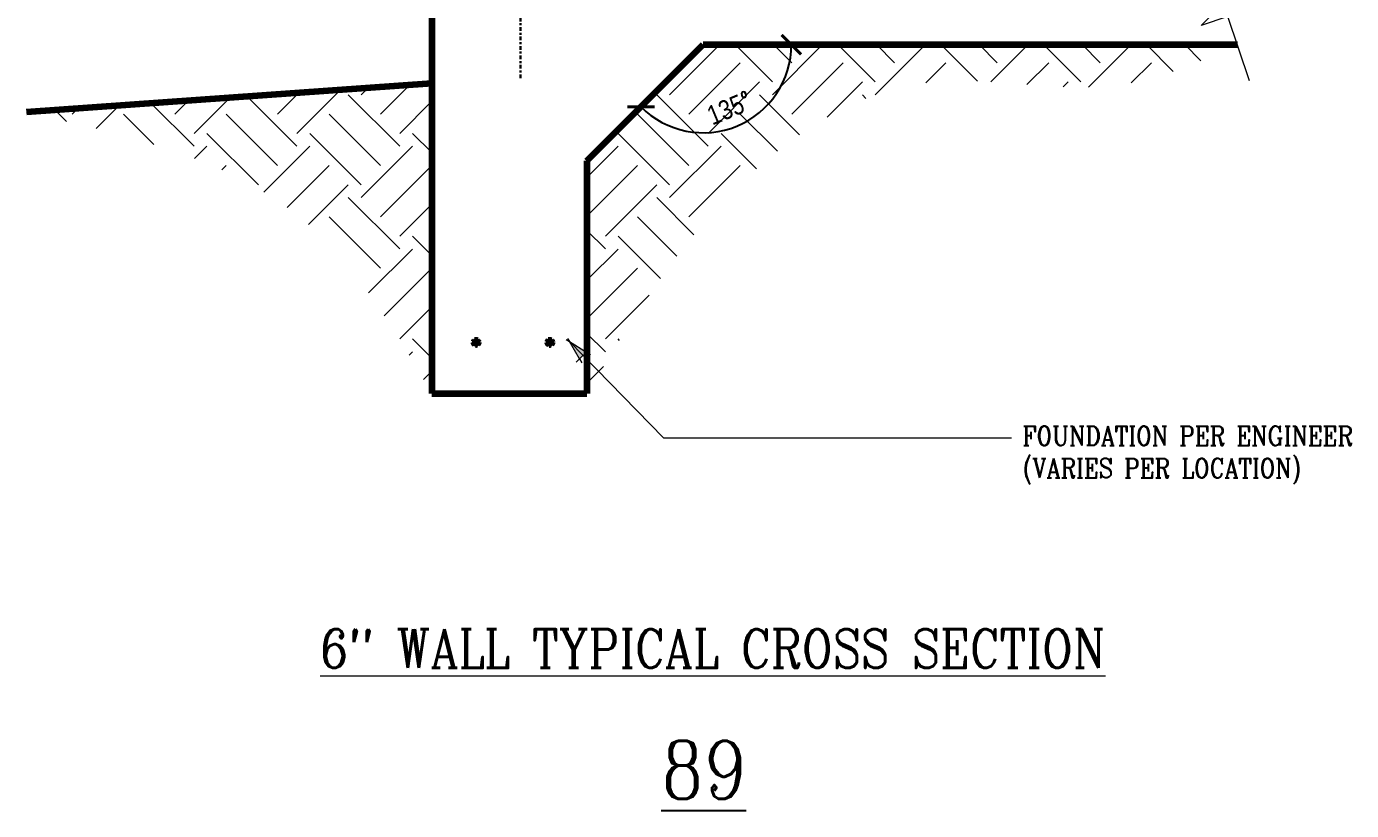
# Model space of a CAD drawing. Header units: inches. Extents: x -29 to 62, y -26 to 141.
# Drawn here: x -11.2 to 57.1, y -26.3 to 14.2 of the extents above; entities that cross this region are included whole.
import ezdxf

# ---------------------------------------------------------------- set-up
doc = ezdxf.new("R2010")
doc.units = ezdxf.units.IN
doc.header["$MEASUREMENT"] = 0
doc.linetypes.add('CENTER', pattern=[2, 1.25, -0.25, 0.25, -0.25])
doc.layers.get('Defpoints').update_dxf_attribs({"color": 252})
for name, color, linetype, lineweight in [('A2 Hatch', 8, 'Continuous', 9), ('DIM', 3, 'Continuous', 13), ('GRADE', 5, 'Continuous', 100), ('REBAR', 2, 'CENTER', 30)]:
    doc.layers.add(name, color=color, linetype=linetype, lineweight=lineweight)
doc.styles.add('ARCTEXT', font='arctext.shx', dxfattribs={"width": 0.85})
doc.styles.add('RomanC', font='romanc.shx', dxfattribs={"width": 0.85, "height": 5})
doc.dimstyles.new('ARCTEXT 1-1', dxfattribs={"dimscale": 0, "dimtxt": 1, "dimasz": 1, "dimexe": 0.1875, "dimexo": 1, "dimgap": 0.5, "dimtad": 1, "dimdec": 4, "dimzin": 3, "dimdsep": 46, "dimlunit": 4, "dimtxsty": 'ARCTEXT', "dimblk": 'ARCHTICK', "dimcen": 1, "dimclrd": 256, "dimclre": 256, "dimclrt": 256, "dimadec": 0, "dimazin": 0, "dimtfac": 1, "dimtdec": 4, "dimtofl": 0, "dimtmove": 2, "dimatfit": 3, "dimldrblk": 'arrow', "dimfxl": 1, "dimtolj": 1, "dimtzin": 0, "dimarcsym": 0})
doc.dimstyles.new('ARCTEXT1-4', dxfattribs={"dimtxt": 4, "dimasz": 2, "dimexe": 2, "dimexo": 2, "dimgap": 2, "dimtad": 1, "dimdec": 4, "dimzin": 3, "dimdsep": 46, "dimlunit": 4, "dimtxsty": 'ARCTEXT', "dimblk": 'ARCHTICK', "dimcen": 2, "dimaunit": 1, "dimadec": 0, "dimazin": 0, "dimtfac": 1, "dimtdec": 4, "dimtmove": 2, "dimatfit": 3, "dimldrblk": 'arrow', "dimfxl": 1, "dimtolj": 1, "dimtzin": 0, "dimarcsym": 0})
pattern_1 = [(45, (-8583.3102, 2957.2893), (4e-16, 5.3033009), [3.75, -3.75]), (45, (-8584.3046, 2958.2837), (4e-16, 5.3033009), [3.75, -3.75]), (45, (-8585.299, 2959.278), (4e-16, 5.3033009), [3.75, -3.75]), (135, (-8585.299, 2959.941), (-5.3033009, 4e-16), [3.75, -3.75]), (135, (-8584.3046, 2960.9353), (-5.3033009, 4e-16), [3.75, -3.75]), (135, (-8583.3102, 2961.9297), (-5.3033009, 4e-16), [3.75, -3.75])]

# ---------------------------------------------------------------- blocks, each defined once
blk = doc.blocks.new('_ArchTick')
at = {"color": 0, "linetype": 'ByBlock', "const_width": 0.15}
blk.add_lwpolyline([(-0.5, -0.5), (0.5, 0.5)], dxfattribs=at)
blk = doc.blocks.new('*D5')
at = {"layer": 'Defpoints', "color": 0}
for p in [(23.698, 13.234), (23.698, 13.234), (51.25, 13.234), (23.698, 8.69), (17.698, 7.234)]:
    blk.add_point(p, dxfattribs=at)
at = {"layer": 'DIM', "lineweight": -2}
blk.add_arc((23.698, 13.234), 4.544, 225, 0, dxfattribs=at)
for p, rotation in [((28.242, 13.234), 90), ((20.484, 10.021), 134.9999999999999)]:
    blk.add_blockref('_ArchTick', p, dxfattribs=dict(at, rotation=rotation))
at = {"layer": 'DIM', "color": 2, "insert": (25.054, 9.96), "char_height": 1, "attachment_point": 5, "rotation": 22.5, "style": 'ARCTEXT'}
blk.add_mtext('\\A1;135{\\Fromanc.shx|c0;°}', dxfattribs=at)
blk = doc.blocks.new('arrow')
at = {"layer": 'DIM'}
blk.add_hatch(color=253, dxfattribs=at).paths.add_polyline_path([(-2, 0.5), (-2, -0.5), (0, 0)])
at = {"layer": 'DIM', "lineweight": 9}
for points in [[(-2, 0.983), (-2, 0.5), (-2.469, 0.617)], [(0.374, 0.094), (0, 0)], [(0.374, -0.094), (0, 0)], [(-2, -0.983), (-2, -0.5), (-2.469, -0.617)]]:
    blk.add_lwpolyline(points, dxfattribs=at)
at = {"layer": 'DIM', "lineweight": 15}
blk.add_lwpolyline([(0, 0), (-2, -0.5), (-2, 0.5), (0, 0)], dxfattribs=at)

msp = doc.modelspace()

# ---------------------------------------------------------------- hatches: boundary and pattern name
at = {"layer": 'A2 Hatch', "ltscale": 0.15}
h = msp.add_hatch(dxfattribs=at)
h.set_pattern_fill('EARTH', color=256, scale=15, angle=45, style=0)
h.set_pattern_definition(pattern_1)
edge = h.paths.add_edge_path()
edge.add_spline(control_points=[(17.69778, -4.7658), (20.17615, -0.69214), (24.32813, 6.13242), (34.84876, 12.74524), (44.11851, 10.01696), (49.3422, 12.37357), (51.24988, 13.2342)], knot_values=[0, 0, 0, 0, 14.25958187, 23.88891315, 34.59569807, 40.75527016, 40.75527016, 40.75527016, 40.75527016], degree=3, periodic=0)
edge.add_line((51.24988, 13.2342), (23.69778, 13.2342))
edge.add_line((23.69778, 13.2342), (17.69778, 7.2342))
edge.add_line((17.69778, 7.2342), (17.69778, -4.7658))
h.paths.add_polyline_path([(23.46586, 10.11362), (26.06835, 11.19161), (26.64238, 9.80579), (24.03989, 8.7278)], flags=24)
h = msp.add_hatch(dxfattribs=at)
h.set_pattern_fill('EARTH', color=256, scale=15, angle=45, style=0)
h.set_pattern_definition(pattern_1)
edge = h.paths.add_edge_path()
edge.add_line((9.69778, 11.2342), (-11.21187, 9.74588))
edge.add_spline(control_points=[(-11.21187, 9.74588), (-6.00543, 8.56349), (3.0709, 6.50225), (7.71687, -1.39755), (9.69778, -4.7658)], knot_values=[0, 0, 0, 0, 15.18061002, 26.46419956, 26.46419956, 26.46419956, 26.46419956], degree=3, periodic=0)
edge.add_line((9.69778, -4.7658), (9.69778, 11.2342))
at = {"layer": 'REBAR', "ltscale": 0.15}
h = msp.add_hatch(color=256, dxfattribs=at)
edge = h.paths.add_edge_path()
edge.add_arc((11.98075, -2.12684), 0.22434, 0, 360)
h = msp.add_hatch(color=256, dxfattribs=at)
edge = h.paths.add_edge_path()
edge.add_arc((15.78405, -2.12684), 0.22434, 0, 360)

# ---------------------------------------------------------------- linework, layer by layer
at = {"layer": 'DIM'}
msp.add_lwpolyline([(51.88235, 11.36931), (50.75862, 14.68275), (49.3786, 14.21473), (51.6767, 16.51282), (50.29669, 16.0448), (49.03087, 19.7772)], dxfattribs=at)
at = {"layer": 'GRADE', "ltscale": 0.15}
for p, q in [((9.69778, 17.2342), (9.69778, -4.7658)), ((17.69778, 7.2342), (23.69778, 13.2342)), ((23.69778, 13.2342), (51.24988, 13.2342)), ((9.69778, 11.2342), (-11.21187, 9.74588)), ((17.69778, 7.2342), (17.69778, -4.7658)), ((9.69778, -4.7658), (17.69778, -4.7658))]:
    msp.add_line(p, q, dxfattribs=at)
at = {"layer": 'REBAR', "ltscale": 0.15}
msp.add_line((14.26502, 11.51128), (14.26502, 108.94506), dxfattribs=at)
for centre in [(11.98075, -2.12684), (15.78405, -2.12684)]:
    msp.add_circle(centre, 0.22434, dxfattribs=at)

# ---------------------------------------------------------------- texts
at = {"layer": 'Defpoints', "insert": (23.71921, -22.68046), "char_height": 3, "width": 90.08, "attachment_point": 2, "style": 'RomanC'}
msp.add_mtext('{\\L89\\P}\\P            ', dxfattribs=at)
at = {"layer": 'DIM', "color": 3, "insert": (40.16007, -6.44809), "char_height": 1, "width": 22.6895455, "attachment_point": 1, "style": 'RomanC'}
msp.add_mtext('FOUNDATION PER ENGINEER (VARIES PER LOCATION)', dxfattribs=at)
at = {"layer": 'DIM', "insert": (24.18727, -16.92751), "char_height": 2, "width": 90.08, "attachment_point": 2, "style": 'RomanC'}
msp.add_mtext('{\\L6" WALL TYPICAL CROSS SECTION}', dxfattribs=at)

# ---------------------------------------------------------------- dimensions: what is measured, and where the dimension line sits
at = {"layer": 'DIM', "ltscale": 0.15}
dim = msp.add_angular_dim_2l(base=(23.69778, 8.68991), line1=((17.69778, 7.2342), (23.69778, 13.2342)), line2=((23.69778, 13.2342), (51.24988, 13.2342)), text='135{\\Fromanc.shx|c0;°}', dimstyle='ARCTEXT 1-1', override={"dimscale": 1, "dimclrt": 2}, dxfattribs=at)
dim.commit()
dim.dimension.update_dxf_attribs({"geometry": '*D5', "text_midpoint": (25.05412, 9.95971)})

# ---------------------------------------------------------------- leaders
at = {"layer": 'DIM'}
msp.add_leader([(16.79094, -2.08691), (21.63926, -7.0561), (39.5979, -7.0561)], dimstyle='ARCTEXT1-4', override={"dimasz": 0.5, "dimgap": 2, "dimtad": 0, "dimlwd": -1}, dxfattribs=at)

doc.saveas('drawing.dxf')
